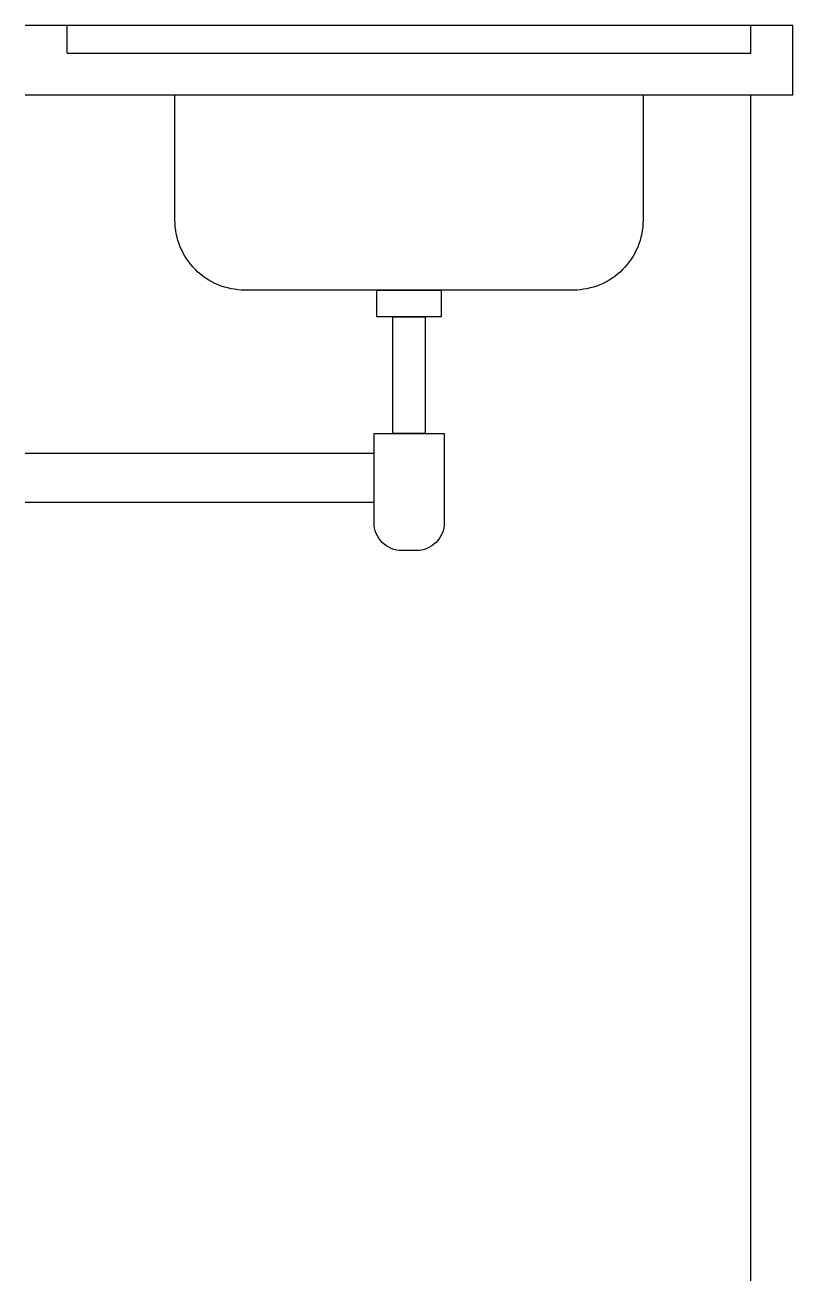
# Model space of a CAD drawing. Extents: x 8.215 to 8.765, y 6.931 to 7.831.
import ezdxf

# ---------------------------------------------------------------- set-up
doc = ezdxf.new("R2010")
doc.units = 0
doc.header["$LTSCALE"] = 0.03
doc.header["$MEASUREMENT"] = 0
doc.layers.add('MOBILIAS', color=7, linetype='CONTINUOUS')

msp = doc.modelspace()

# ---------------------------------------------------------------- linework, layer by layer
at = {"layer": 'MOBILIAS', "linetype": 'CONTINUOUS'}
for p, q in [((8.21541, 7.83114), (8.76541, 7.83114)), ((8.24541, 7.81114), (8.24541, 7.83114)), ((8.73541, 7.81114), (8.73541, 7.83114)), ((8.76541, 7.78114), (8.76541, 7.83114)), ((8.24541, 7.81114), (8.73541, 7.81114)), ((8.21541, 7.78114), (8.76541, 7.78114)), ((8.73541, 6.93114), (8.73541, 7.78114)), ((8.46539, 7.52415), (8.21541, 7.52415)), ((8.46539, 7.48889), (8.21541, 7.48889))]:
    msp.add_line(p, q, dxfattribs=at)
for points in [[(8.32276, 7.78114), (8.65806, 7.78114), (8.65806, 7.69123, -0.414214), (8.60806, 7.64123), (8.37276, 7.64123, -0.414214), (8.32276, 7.69123)], [(8.46539, 7.5385), (8.51564, 7.5385), (8.51564, 7.47455, -0.414214), (8.49564, 7.45455), (8.48539, 7.45455, -0.414214), (8.46539, 7.47455)]]:
    msp.add_lwpolyline(points, format="xyb", close=True, dxfattribs=at)
for points in [[(8.46742, 7.64114), (8.5134, 7.64114), (8.5134, 7.62199), (8.46742, 7.62199)], [(8.47886, 7.62199), (8.50196, 7.62199), (8.50196, 7.5385), (8.47886, 7.5385)]]:
    msp.add_lwpolyline(points, close=True, dxfattribs=at)

doc.saveas('drawing.dxf')
